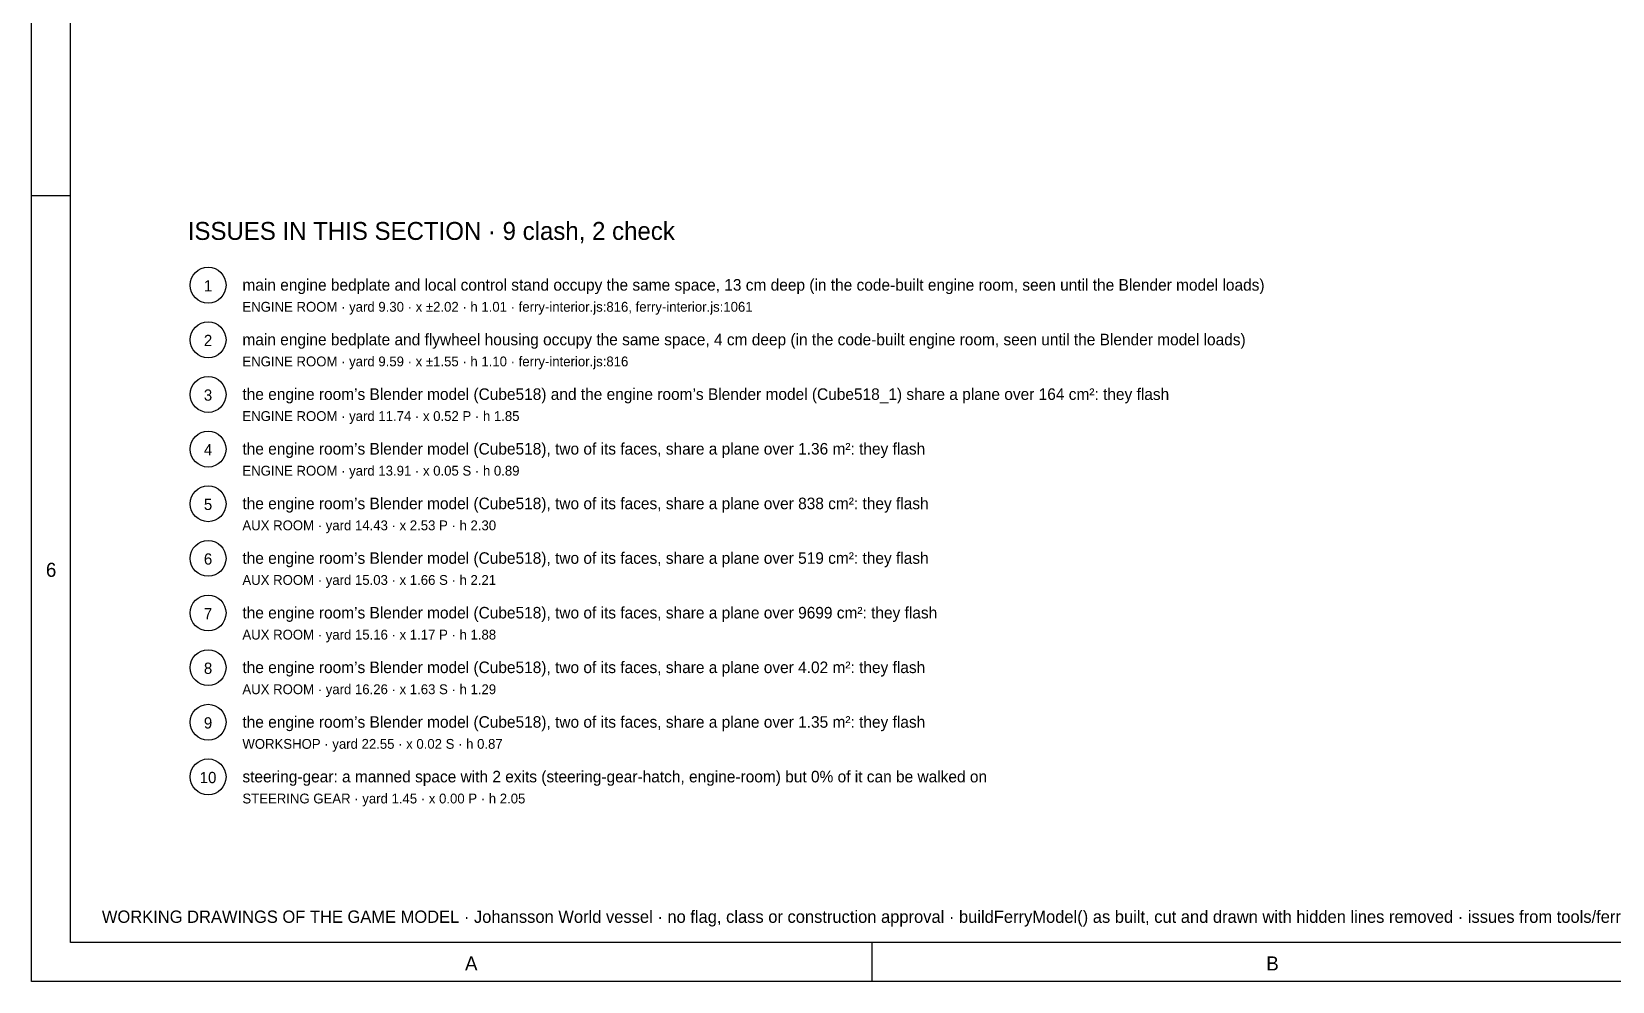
# Model space of a CAD drawing. Extents: x 5 to 836, y 5 to 589.
# Drawn here: x 5 to 207.5, y 5 to 126.7 of the extents above; entities that cross this region are included whole.
import ezdxf
from ezdxf.enums import TextEntityAlignment as Align

# ---------------------------------------------------------------- set-up
doc = ezdxf.new("R2010")
doc.units = 0
for name, color, linetype in [('CHECK', 40, 'CONTINUOUS'), ('CHECK-TEXT', 40, 'CONTINUOUS'), ('FRAME', 7, 'CONTINUOUS'), ('MARKUP', 1, 'CONTINUOUS'), ('MARKUP-TEXT', 1, 'CONTINUOUS'), ('TEXT', 7, 'CONTINUOUS'), ('THIN', 7, 'CONTINUOUS')]:
    doc.layers.add(name, color=color, linetype=linetype)

msp = doc.modelspace()

# ---------------------------------------------------------------- linework, layer by layer
at = {"layer": 'CHECK'}
msp.add_circle((27.6, 31.2), 2.3, dxfattribs=at)
at = {"layer": 'FRAME'}
for p, q in [((10, 10), (10, 584)), ((831, 10), (10, 10))]:
    msp.add_line(p, q, dxfattribs=at)
at = {"layer": 'MARKUP'}
for centre in [(27.6, 94.2), (27.6, 87.2), (27.6, 80.2), (27.6, 73.2), (27.6, 66.2), (27.6, 59.2), (27.6, 52.2), (27.6, 45.2), (27.6, 38.2)]:
    msp.add_circle(centre, 2.3, dxfattribs=at)
at = {"layer": 'THIN'}
for p, q in [((5, 5), (5, 589)), ((5, 105.67), (10, 105.67)), ((112.63, 10), (112.63, 5)), ((836, 5), (5, 5))]:
    msp.add_line(p, q, dxfattribs=at)

# ---------------------------------------------------------------- texts
at = {"layer": 'CHECK-TEXT'}
msp.add_text('10', height=1.44, dxfattribs=at).set_placement((27.6, 30.4), align=Align.CENTER)
msp.add_text('STEERING GEAR · yard 1.45 · x 0.00 P · h 2.05', height=1.26, dxfattribs=at).set_placement((32, 27.8))
at = {"layer": 'MARKUP-TEXT'}
for s, p in [('1', (27.6, 93.4)), ('2', (27.6, 86.4)), ('3', (27.6, 79.4)), ('4', (27.6, 72.4)), ('5', (27.6, 65.4)), ('6', (27.6, 58.4)), ('7', (27.6, 51.4)), ('8', (27.6, 44.4)), ('9', (27.6, 37.4))]:
    msp.add_text(s, height=1.44, dxfattribs=at).set_placement(p, align=Align.CENTER)
for s, height, p in [('ENGINE ROOM · yard 9.30 · x ±2.02 · h 1.01 · ferry-interior.js:816, ferry-interior.js:1061', 1.26, (32, 90.8)), ('ENGINE ROOM · yard 9.59 · x ±1.55 · h 1.10 · ferry-interior.js:816', 1.26, (32, 83.8)), ('ENGINE ROOM · yard 11.74 · x 0.52 P · h 1.85', 1.26, (32, 76.8)), ('ENGINE ROOM · yard 13.91 · x 0.05 S · h 0.89', 1.26, (32, 69.8)), ('AUX ROOM · yard 14.43 · x 2.53 P · h 2.30', 1.26, (32, 62.8)), ('AUX ROOM · yard 15.03 · x 1.66 S · h 2.21', 1.26, (32, 55.8)), ('AUX ROOM · yard 15.16 · x 1.17 P · h 1.88', 1.26, (32, 48.8)), ('AUX ROOM · yard 16.26 · x 1.63 S · h 1.29', 1.26, (32, 41.8)), ('WORKSHOP · yard 22.55 · x 0.02 S · h 0.87', 1.26, (32, 34.8)), ('WORKING DRAWINGS OF THE GAME MODEL · Johansson World vessel · no flag, class or construction approval · buildFerryModel() as built, cut and drawn with hidden lines removed · issues from tools/ferry-audit.mjs', 1.58, (14, 12.5))]:
    msp.add_text(s, height=height, dxfattribs=at).set_placement(p)
at = {"layer": 'TEXT'}
for s, height, p in [('ISSUES IN THIS SECTION · 9 clash, 2 check', 2.3, (25, 100)), ('main engine bedplate and local control stand occupy the same space, 13 cm deep (in the code-built engine room, seen until the Blender model loads)', 1.48, (32, 93.5)), ('main engine bedplate and flywheel housing occupy the same space, 4 cm deep (in the code-built engine room, seen until the Blender model loads)', 1.48, (32, 86.5)), ('the engine room’s Blender model (Cube518) and the engine room’s Blender model (Cube518_1) share a plane over 164 cm²: they flash', 1.48, (32, 79.5)), ('the engine room’s Blender model (Cube518), two of its faces, share a plane over 1.36 m²: they flash', 1.48, (32, 72.5)), ('the engine room’s Blender model (Cube518), two of its faces, share a plane over 838 cm²: they flash', 1.48, (32, 65.5)), ('the engine room’s Blender model (Cube518), two of its faces, share a plane over 519 cm²: they flash', 1.48, (32, 58.5)), ('the engine room’s Blender model (Cube518), two of its faces, share a plane over 9699 cm²: they flash', 1.48, (32, 51.5)), ('the engine room’s Blender model (Cube518), two of its faces, share a plane over 4.02 m²: they flash', 1.48, (32, 44.5)), ('the engine room’s Blender model (Cube518), two of its faces, share a plane over 1.35 m²: they flash', 1.48, (32, 37.5)), ('steering-gear: a manned space with 2 exits (steering-gear-hatch, engine-room) but 0% of it can be walked on', 1.48, (32, 30.5))]:
    msp.add_text(s, height=height, dxfattribs=at).set_placement(p)
for s, p in [('6', (7.5, 56.83)), ('A', (61.31, 6.4)), ('B', (163.94, 6.4))]:
    msp.add_text(s, height=1.8, dxfattribs=at).set_placement(p, align=Align.CENTER)

doc.saveas('drawing.dxf')
